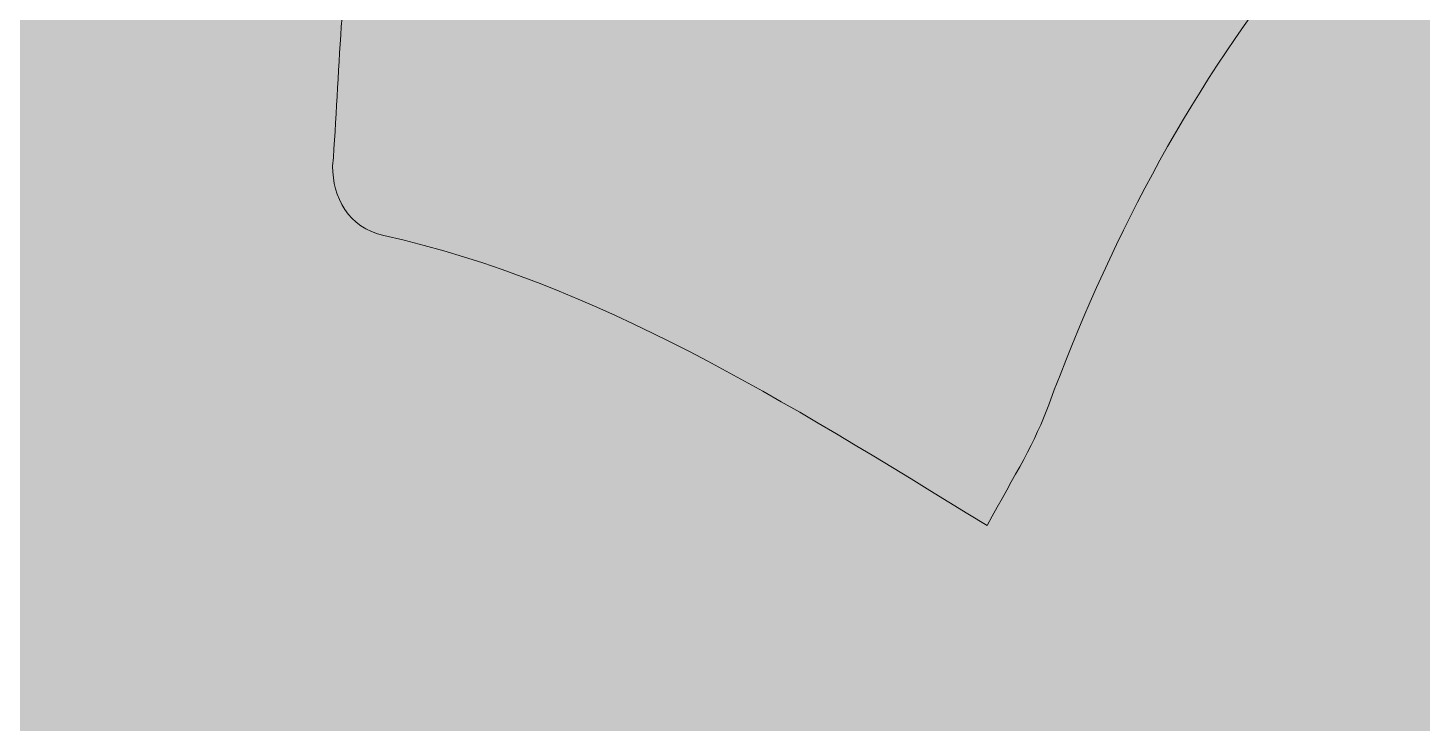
# Model space of a CAD drawing. Extents: x 404 to 2596, y -2984 to -16.
# Drawn here: x 2418 to 2449.64, y -2573.72 to -2557.95 of the extents above; entities that cross this region are included whole.
import ezdxf

# ---------------------------------------------------------------- set-up
doc = ezdxf.new("R2010")
doc.units = 0
doc.header["$MEASUREMENT"] = 0
doc.layers.add('Layer 1', color=7, linetype='Continuous')

# ---------------------------------------------------------------- blocks, each defined once
blk = doc.blocks.new('block 2')
at = {"layer": 'Layer 1', "lineweight": 0}
blk.add_open_spline([(2446.578, -2552.817), (2447.917, -2554.505), (2448.034, -2554.797), (2446.695, -2556.427), (2444.25, -2559.513), (2442.503, -2562.89), (2441.164, -2566.5), (2440.872, -2567.316), (2440.406, -2568.073), (2439.766, -2569.237), (2435.108, -2566.384), (2430.974, -2563.764), (2426.082, -2562.658), (2425.268, -2562.483), (2424.918, -2561.784), (2424.918, -2561.086), (2425.093, -2558.989), (2425.035, -2556.835), (2425.617, -2554.797), (2426.839, -2550.604), (2428.295, -2546.471), (2429.751, -2542.337), (2430.216, -2541.055), (2431.09, -2540.764), (2432.196, -2541.462), (2437.32, -2544.782), (2442.619, -2547.984), (2446.578, -2552.817)], degree=3, knots=[0, 0, 0, 0, 1, 1, 1, 2, 2, 2, 3, 3, 3, 4, 4, 4, 5, 5, 5, 6, 6, 6, 7, 7, 7, 8, 8, 8, 9, 9, 9, 9], dxfattribs=at)

msp = doc.modelspace()

# ---------------------------------------------------------------- hatches: boundary and pattern name
at = {"layer": 'Layer 1', "true_color": 0x76d1f6}
h = msp.add_hatch(color=141, dxfattribs=at)
h.dxf.hatch_style = 2
h.paths.add_polyline_path([(2578.583, -15.635), (2435.054, -15.635), (2420.089, -15.635), (2200.748, -15.635), (2164.88, -15.635), (2149.334, -15.635), (2082.606, -15.635), (2011.917, -15.635), (1983.562, -15.635), (1964.521, -15.635), (1018.504, -15.635), (999.463, -15.635), (971.107, -15.635), (900.419, -15.635), (833.691, -15.635), (818.145, -15.635), (782.276, -15.635), (562.936, -15.635), (547.971, -15.635), (404.442, -15.635), (404.442, -179.836), (404.442, -221.059), (404.442, -247.204), (404.442, -297.337), (404.442, -433.355), (404.442, -458.917), (404.442, -480.752), (404.442, -552.197), (404.442, -570.247), (404.442, -2983.813), (2596.454, -2983.813), (2596.454, -2967.509), (2596.454, -2803.31), (2596.454, -2762.085), (2596.454, -2735.941), (2596.454, -2685.807), (2596.454, -2549.789), (2596.454, -2524.227), (2596.454, -2502.392), (2596.454, -2430.948), (2596.454, -2412.897), (2596.454, -15.635)])

# ---------------------------------------------------------------- block references
at = {"layer": 'Layer 1'}
msp.add_blockref('block 2', (0, 0), dxfattribs=at)

doc.saveas('drawing.dxf')
